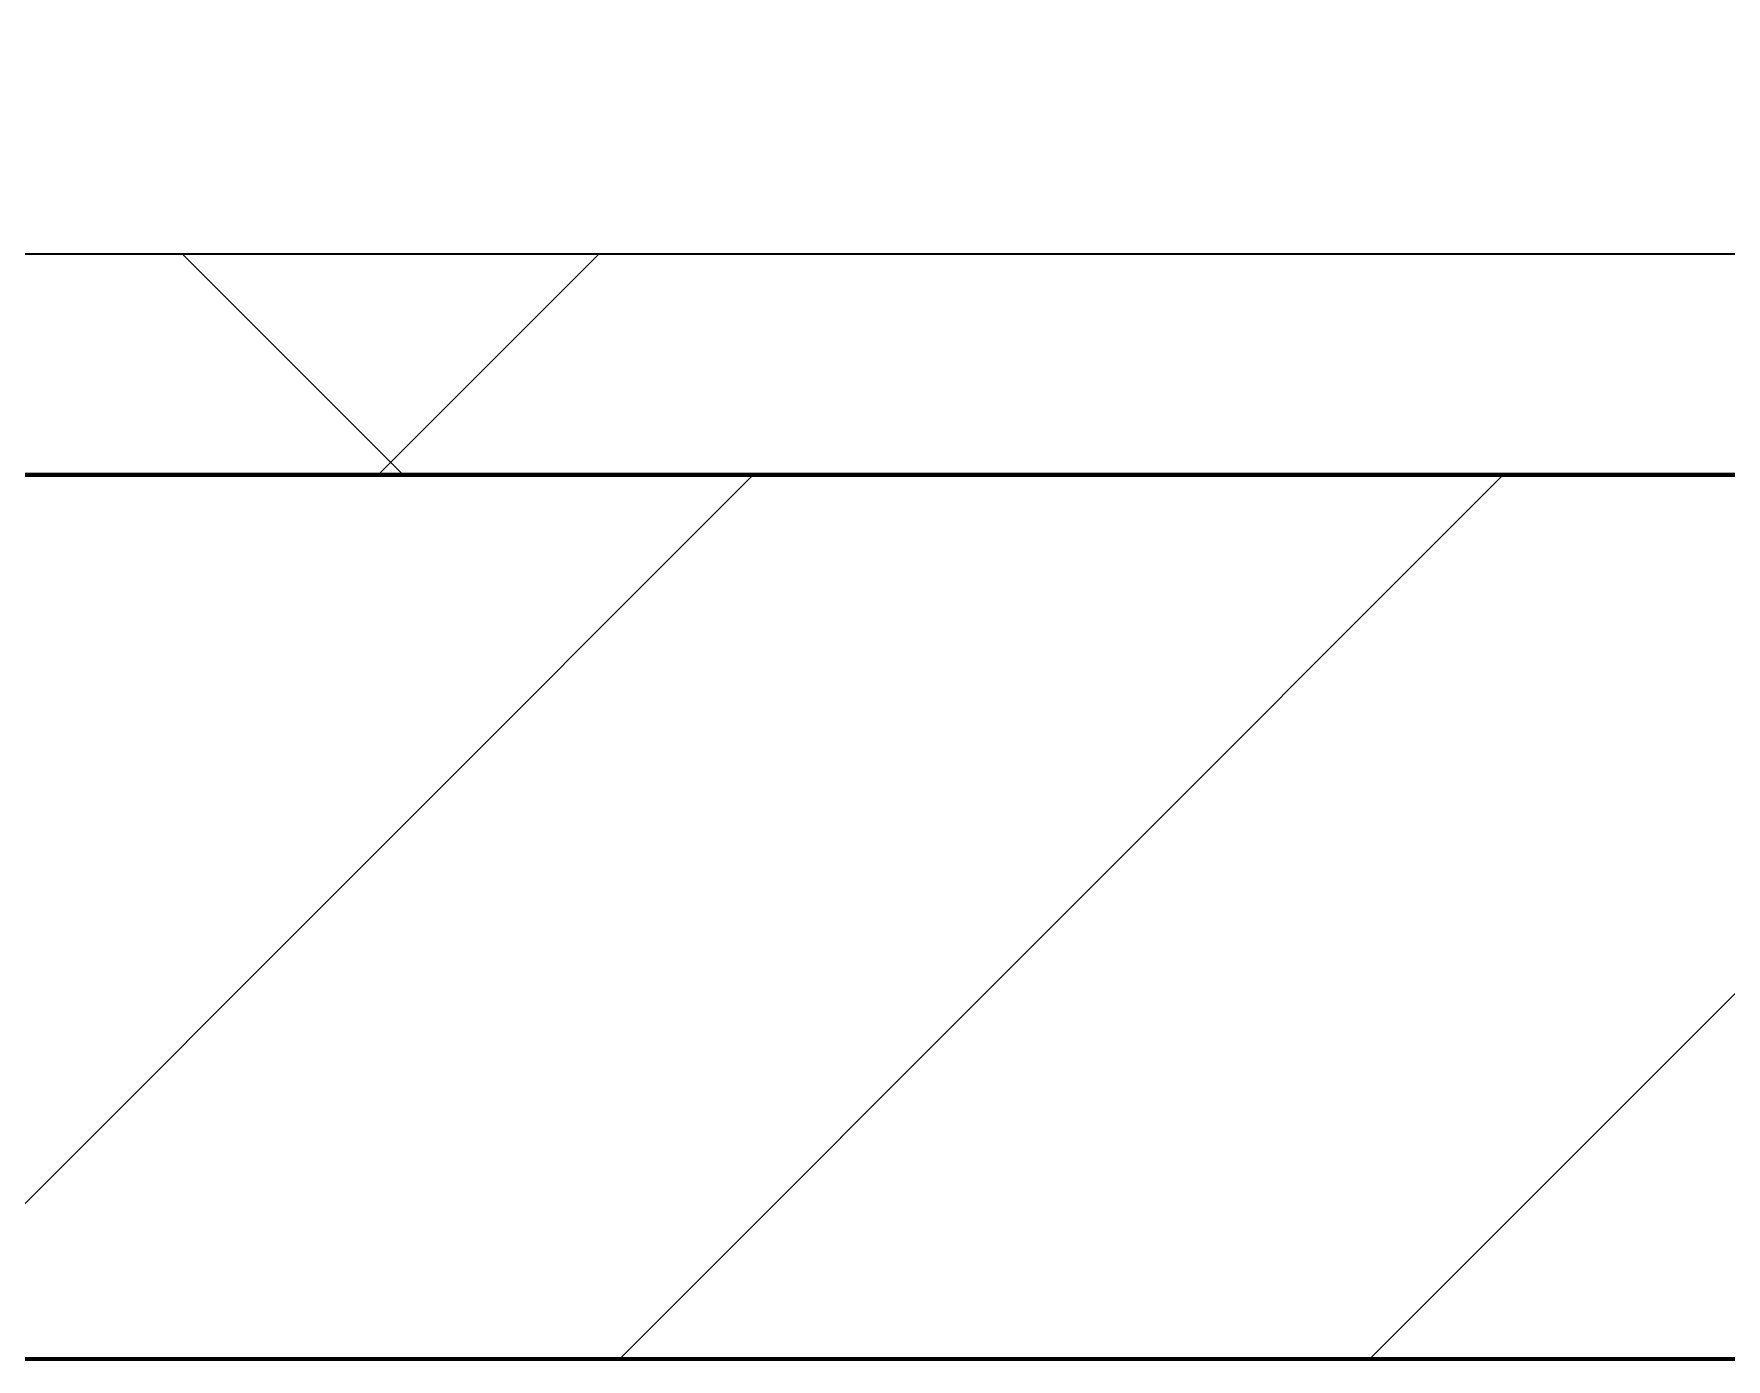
# Model space of a CAD drawing. Header units: millimetres. Extents: x -853432 to -773672, y -18171 to 22484.
# Drawn here: x -796848.4 to -796465.5, y -4021 to -3721.2 of the extents above; entities that cross this region are included whole.
import ezdxf
from ezdxf.xclip import XClip

# ---------------------------------------------------------------- set-up
doc = ezdxf.new("R2010")
doc.units = ezdxf.units.MM
doc.header["$XCLIPFRAME"] = 0
for name, color, linetype, lineweight in [('A-GLAZ-CURT', 2, 'Continuous', 9), ('A-WALL', 5, 'Continuous', 35), ('A-WALL-FNSH', 2, 'Continuous', 35), ('A-WALL-PATT', 1, 'Continuous', 35)]:
    doc.layers.add(name, color=color, linetype=linetype, lineweight=lineweight)
doc.layers.add('A11_ALU.SOLID SHEET', color=2, linetype='Continuous')

# ---------------------------------------------------------------- blocks, each defined once
blk = doc.blocks.new('PPLS-PP19_Custom Tile Pattern - Custom Tile Pattern-V150-4251-01 ENLARGED CONCOURSE LEVEL - REFLECTED CEILING PLAN - SHEET 2')
at = {"layer": 'A-GLAZ-CURT'}
for p, q in [((-300, 0), (300, 0)), ((300, 0), (-300, 0)), ((195.99, 0), (213.31, 0)), ((213.31, 0), (195.99, 0)), ((230.06, 0), (300, 0)), ((-300, -50), (300, -50)), ((300, -50), (-300, -50))]:
    blk.add_line(p, q, dxfattribs=at)
for points, knots in [([(-36.78, 0), (-32.43, 0), (-19.22, 0), (8.83, 0), (43.36, 0), (70.92, 0), (82.12, 0), (83.66, 0)], [-6191.144455, -6191.144455, -6191.144455, -6191.144455, -5862.463379, -5340.621928, -4573.028122, -4094.177415, -3869.465285, -3869.465285, -3869.465285, -3869.465285]), ([(-30.52, 0), (-27.11, 0), (-17.83, 0), (5.99, 0), (22.06, 0), (35.85, 0), (39.98, 0), (41.94, 0)], [-2323.618664, -2323.618664, -2323.618664, -2323.618664, -2142.497158, -1716.209403, -1206.526904, -1089.329421, -985.740772, -985.740772, -985.740772, -985.740772]), ([(70.61, 0), (66.16, 0), (55.8, 0), (39.61, 0), (24.74, 0), (2.64, 0), (-15.46, 0), (-24.65, 0), (-27.07, 0)], [-4647.237329, -4647.237329, -4647.237329, -4647.237329, -4326.416877, -4098.545751, -3766.694881, -3333.063701, -2994.501669, -2822.337458, -2822.337458, -2822.337458, -2822.337458]), ([(41.94, 0), (39.62, 0), (33.36, 0), (24.07, 0), (12.82, 0), (-2.9, 0), (-17.89, 0), (-25.14, 0), (-27.01, 0)], [-2434.98633, -2434.98633, -2434.98633, -2434.98633, -2313.748533, -2106.613311, -1925.670641, -1617.263037, -1290.787923, -1175.527708, -1175.527708, -1175.527708, -1175.527708]), ([(-26.65, 0), (-23.01, 0), (-13.67, 0), (8.61, 0), (15.02, 0), (22.91, 0), (31, 0), (39.04, 0), (51.19, 0), (58.74, 0), (61.34, 0), (61.45, 0)], [-3113.700791, -3113.700791, -3113.700791, -3113.700791, -2864.387349, -2439.246196, -2084.094819, -1956.422387, -1818.904206, -1645.594513, -1443.202566, -1228.752106, -1120.932285, -1120.932285, -1120.932285, -1120.932285]), ([(-15.19, 0), (-13.07, 0), (7.48, 0), (29.3, 0), (41.86, 0)], [-461.142613, -461.142613, -461.142613, -461.142613, -429.606584, -390.253598, -390.253598, -390.253598, -390.253598]), ([(41.05, 0), (39.36, 0), (30.93, 0), (12, 0), (3.08, 0), (-1.67, 0), (-2.25, 0)], [-312.862512, -312.862512, -312.862512, -312.862512, -307.516438, -285.83788, -246.234814, -234.646884, -234.646884, -234.646884, -234.646884]), ([(110.9, 0), (108.71, 0), (103.66, 0), (92.38, 0), (85.59, 0), (74.4, 0), (62.26, 0), (51.85, 0), (43.81, 0), (29.53, 0), (20.67, 0), (18.85, 0), (18.16, 0)], [-7974.324902, -7974.324902, -7974.324902, -7974.324902, -7723.759874, -7531.75727, -7135.649961, -6924.452779, -6738.82075, -6548.303034, -6314.283804, -6135.05769, -5972.647715, -5832.674503, -5832.674503, -5832.674503, -5832.674503]), ([(27.44, 0), (27.9, 0), (29.54, 0), (38.07, 0), (53.39, 0), (71.67, 0), (84.83, 0), (86.01, 0), (92.51, 0), (94.33, 0)], [-5037.309798, -5037.309798, -5037.309798, -5037.309798, -4887.603822, -4705.298446, -4353.683244, -3960.84581, -3759.045785, -3336.541051, -2783.776468, -2783.776468, -2783.776468, -2783.776468]), ([(27.89, 0), (29.09, 0), (32.49, 0), (38.67, 0), (41.93, 0)], [-147.777612, -147.777612, -147.777612, -147.777612, -135.792042, -124.699298, -124.699298, -124.699298, -124.699298]), ([(136.44, 0), (121.66, 0), (86.93, 0), (51.16, 0), (31.18, 0)], [-106.750556, -106.750556, -106.750556, -106.750556, -59.610984, 0, 0, 0, 0]), ([(110.9, 0), (108.98, 0), (96.1, 0), (76.86, 0), (57.82, 0), (46.51, 0), (41.18, 0), (36.02, 0), (35.54, 0), (35.54, 0)], [-409.83985, -409.83985, -409.83985, -409.83985, -401.860199, -357.622665, -341.267687, -334.000314, -326.15566, -319.318397, -317.489778, -317.489778, -317.489778, -317.489778]), ([(103.09, 0), (101.08, 0), (86.31, 0), (65.46, 0), (47.14, 0), (41.94, 0)], [-375.435014, -375.435014, -375.435014, -375.435014, -369.147452, -330.153101, -313.789097, -313.789097, -313.789097, -313.789097]), ([(53.18, 0), (53.06, 0), (52.22, 0), (47.88, 0), (43.59, 0), (42.02, 0)], [-622.740158, -622.740158, -622.740158, -622.740158, -566.066452, -360.610861, -249.096063, -249.096063, -249.096063, -249.096063]), ([(42.03, 0), (56.01, 0), (79.44, 0), (102.28, 0), (110.9, 0)], [-390.072149, -390.072149, -390.072149, -390.072149, -346.313304, -319.478042, -319.478042, -319.478042, -319.478042]), ([(42.71, 0), (44.29, 0), (52.29, 0), (71.92, 0), (100.57, 0), (116.36, 0), (128.63, 0), (128.95, 0)], [-123.813675, -123.813675, -123.813675, -123.813675, -118.513713, -97.899267, -63.759246, -39.050993, -35.895543, -35.895543, -35.895543, -35.895543]), ([(76.63, 0), (74.8, 0), (67.65, 0), (55.99, 0), (46.37, 0), (42.84, 0)], [-3095.572228, -3095.572228, -3095.572228, -3095.572228, -2950.589685, -2634.532728, -2450.661347, -2450.661347, -2450.661347, -2450.661347]), ([(42.93, 0), (43.4, 0), (50.63, 0), (64.79, 0), (89.18, 0), (104.87, 0), (110.9, 0)], [-307.218636, -307.218636, -307.218636, -307.218636, -305.899624, -287.17622, -249.500363, -218.787767, -218.787767, -218.787767, -218.787767]), ([(42.94, 0), (44.21, 0), (48.33, 0), (57.76, 0), (64.47, 0), (72.74, 0), (75.22, 0), (76.03, 0), (76.21, 0)], [-968.174444, -968.174444, -968.174444, -968.174444, -901.315459, -753.071572, -495.328968, -421.953223, -334.951786, -290.452333, -290.452333, -290.452333, -290.452333]), ([(61.47, 0), (61.47, 0), (61.21, 0), (54.61, 0), (53.71, 0), (53.56, 0)], [-1113.311073, -1113.311073, -1113.311073, -1113.311073, -1096.402191, -891.204116, -747.28819, -747.28819, -747.28819, -747.28819]), ([(76.22, 0), (75.58, 0), (73.64, 0), (71.05, 0), (70.61, 0)], [-193.634889, -193.634889, -193.634889, -193.634889, -31.537676, 0, 0, 0, 0]), ([(94.4, 0), (94.4, 0), (94.64, 0), (99.11, 0), (105.66, 0), (109.98, 0), (110.93, 0)], [-2348.345796, -2348.345796, -2348.345796, -2348.345796, -2310.419338, -2233.599744, -2052.234781, -2000.187536, -2000.187536, -2000.187536, -2000.187536]), ([(111.08, 0), (110.36, 0), (108.8, 0), (105.66, 0), (105.23, 0), (105.23, 0)], [-9074.153054, -9074.153054, -9074.153054, -9074.153054, -9012.77275, -8966.157302, -8929.495943, -8929.495943, -8929.495943, -8929.495943]), ([(105.26, 0), (105.52, 0), (108.26, 0), (110.05, 0), (110.63, 0)], [-8920.561005, -8920.561005, -8920.561005, -8920.561005, -8814.835624, -8749.011755, -8749.011755, -8749.011755, -8749.011755]), ([(129.02, 0), (129.02, 0), (124.41, 0), (122.35, 0), (116.95, 0), (112.96, 0), (110.91, 0)], [-35.386604, -35.386604, -35.386604, -35.386604, -31.430235, -22.807238, -15.488593, -8.470462, -8.470462, -8.470462, -8.470462]), ([(110.97, 0), (115.66, 0), (126.98, 0), (132.42, 0), (134.6, 0)], [-218.659988, -218.659988, -218.659988, -218.659988, -194.761443, -152.241002, -152.241002, -152.241002, -152.241002]), ([(114.39, 0), (114.2, 0), (113.35, 0), (112.09, 0), (110.97, 0)], [-8148.58938, -8148.58938, -8148.58938, -8148.58938, -8105.191388, -7977.04013, -7977.04013, -7977.04013, -7977.04013]), ([(111.35, 0), (120.22, 0), (129.27, 0), (138.28, 0), (138.53, 0)], [-319.001686, -319.001686, -319.001686, -319.001686, -291.370682, -290.5735, -290.5735, -290.5735, -290.5735]), ([(168.37, 0), (167.68, 0), (162.47, 0), (147.97, 0), (122.96, 0), (111.41, 0)], [-543.375029, -543.375029, -543.375029, -543.375029, -530.793311, -458.593899, -410.537058, -410.537058, -410.537058, -410.537058]), ([(111.57, 0), (114.19, 0), (122.07, 0), (139.94, 0), (163.31, 0), (185.23, 0), (193.62, 0), (194.69, 0), (194.79, 0)], [-1988.411763, -1988.411763, -1988.411763, -1988.411763, -1843.028543, -1530.39897, -1095.004608, -529.74427, -295.064701, -265.121568, -265.121568, -265.121568, -265.121568]), ([(157.9, 0), (156.77, 0), (151.67, 0), (143.29, 0), (134.04, 0), (126.24, 0), (118.6, 0), (114.86, 0), (112.97, 0), (111.67, 0)], [-10292.955006, -10292.955006, -10292.955006, -10292.955006, -10098.273015, -9847.788484, -9677.714971, -9567.007022, -9453.21225, -9220.200448, -9092.110255, -9092.110255, -9092.110255, -9092.110255]), ([(128.58, 0), (128.8, 0), (130.16, 0), (139.26, 0), (152.67, 0), (161.24, 0), (162.19, 0), (162.75, 0)], [-633.326174, -633.326174, -633.326174, -633.326174, -627.736123, -618.981161, -602.094757, -592.980799, -581.414464, -581.414464, -581.414464, -581.414464]), ([(137.1, 0), (136, 0), (133.64, 0), (129.87, 0), (129.11, 0)], [-670.405967, -670.405967, -670.405967, -670.405967, -651.020627, -640.742133, -640.742133, -640.742133, -640.742133]), ([(193.8, 0), (193.33, 0), (190.11, 0), (183.13, 0), (171, 0), (161.95, 0), (161.28, 0), (158.35, 0), (157.85, 0), (157.77, 0)], [-11665.349007, -11665.349007, -11665.349007, -11665.349007, -11565.880756, -11105.624034, -10839.086983, -10768.332124, -10666.779182, -10580.760289, -10550.278881, -10550.278881, -10550.278881, -10550.278881]), ([(300, 0), (286.53, 0), (254.22, 0), (207.11, 0), (177.41, 0), (159.34, 0), (158.33, 0), (158.3, 0)], [-285.253232, -285.253232, -285.253232, -285.253232, -244.693688, -187.987675, -143.776725, -129.632772, -123.352749, -123.352749, -123.352749, -123.352749]), ([(159.07, 0), (159.13, 0), (160.84, 0), (165.21, 0), (172.46, 0), (177.87, 0), (179.77, 0)], [-115.643202, -115.643202, -115.643202, -115.643202, -114.681583, -87.660824, -65.295536, -55.4201, -55.4201, -55.4201, -55.4201]), ([(162.75, 0), (165.4, 0), (170.91, 0), (172.61, 0), (172.61, 0)], [-111.264224, -111.264224, -111.264224, -111.264224, -56.742688, -19.085662, -19.085662, -19.085662, -19.085662]), ([(247.1, 0), (246.76, 0), (245.04, 0), (238.34, 0), (226.56, 0), (221.1, 0), (200.27, 0), (182.99, 0), (174.27, 0), (169.67, 0), (168.99, 0)], [-9649.085549, -9649.085549, -9649.085549, -9649.085549, -9581.591397, -9406.094246, -9221.510254, -9016.44624, -8717.832359, -8253.978395, -8152.463617, -8069.855175, -8069.855175, -8069.855175, -8069.855175]), ([(215.22, 0), (214.62, 0), (210.55, 0), (203.98, 0), (187.54, 0), (175.3, 0), (169.49, 0)], [-203.825446, -203.825446, -203.825446, -203.825446, -198.527383, -184.406837, -162.427601, -142.916156, -142.916156, -142.916156, -142.916156]), ([(171.51, 0), (176.48, 0), (193.23, 0), (201.73, 0), (208.81, 0), (213.9, 0), (241.96, 0), (266.73, 0), (281.71, 0), (291.71, 0), (296.52, 0), (297.86, 0), (298.09, 0)], [-7971.819559, -7971.819559, -7971.819559, -7971.819559, -7784.112253, -7606.717214, -7289.299508, -7042.621073, -6582.165592, -6068.460911, -5766.029927, -5566.724884, -5280.360606, -5199.253518, -5199.253518, -5199.253518, -5199.253518]), ([(172.07, 0), (177.66, 0), (187.87, 0), (201.08, 0), (207.47, 0), (213.96, 0), (215.11, 0)], [-255.364076, -255.364076, -255.364076, -255.364076, -237.955587, -223.92608, -215.862851, -208.75215, -208.75215, -208.75215, -208.75215]), ([(180.63, 0), (183.09, 0), (189.95, 0), (208.82, 0), (219.42, 0), (230.06, 0)], [-53.966828, -53.966828, -53.966828, -53.966828, -41.623857, -24.459831, 0, 0, 0, 0]), ([(300, 0), (288.22, 0), (262, 0), (230.43, 0), (219.94, 0), (219.02, 0)], [-12528.858583, -12528.858583, -12528.858583, -12528.858583, -11905.454923, -11162.864862, -10856.732305, -10856.732305, -10856.732305, -10856.732305]), ([(219.9, 0), (220.86, 0), (227.84, 0), (242.06, 0), (246.54, 0), (246.96, 0)], [-10670.940496, -10670.940496, -10670.940496, -10670.940496, -10511.382485, -9925.173265, -9834.877357, -9834.877357, -9834.877357, -9834.877357]), ([(284.76, 0), (284.76, 0), (285.09, 0), (287.47, 0), (293.59, 0), (297.76, 0), (300, 0)], [-4110.630118, -4110.630118, -4110.630118, -4110.630118, -4053.389046, -3959.664717, -3862.421465, -3746.95702, -3746.95702, -3746.95702, -3746.95702]), ([(297.38, 0), (295.84, 0), (291.62, 0), (285.38, 0), (284.87, 0)], [-4803.172655, -4803.172655, -4803.172655, -4803.172655, -4358.271401, -4143.037883, -4143.037883, -4143.037883, -4143.037883])]:
    blk.add_open_spline(points, degree=3, knots=knots, dxfattribs=at)
for points in [[(41.95, 0), (38.46, 0), (34.69, 0), (30.82, 0)], [(36.29, 0), (37.36, 0), (39.49, 0), (41.75, 0)], [(80.35, 0), (79.57, 0), (78.27, 0), (76.63, 0)], [(84.06, 0), (83.48, 0), (82.41, 0), (81.72, 0)], [(110.48, 0), (108.13, 0), (105.64, 0), (103.09, 0)], [(110.95, 0), (112.25, 0), (112.96, 0), (113.59, 0)], [(168.74, 0), (168.74, 0), (169.81, 0), (171.51, 0)], [(195.11, 0), (194.91, 0), (194.44, 0), (193.8, 0)]]:
    blk.add_open_spline(points, degree=3, dxfattribs=at)
blk = doc.blocks.new('PPLS-PP19_Custom Tile Pattern - Custom Tile Pattern-V151-4251-01 ENLARGED CONCOURSE LEVEL - REFLECTED CEILING PLAN - SHEET 2')
at = {"layer": 'A-GLAZ-CURT'}
for p, q in [((-300, 0), (300, 0)), ((300, 0), (-300, 0)), ((-293.07, 0), (-282.27, 0)), ((-282.27, 0), (-293.07, 0)), ((-281.82, 0), (-275.75, 0)), ((-275.75, 0), (-281.82, 0)), ((-222.32, 0), (-213.66, 0)), ((-213.66, 0), (-222.32, 0)), ((-213.33, 0), (-205, 0)), ((-205, 0), (-213.33, 0)), ((-300, -50), (300, -50)), ((300, -50), (-300, -50))]:
    blk.add_line(p, q, dxfattribs=at)
at = {"layer": 'A-GLAZ-CURT', "flags": 128}
for points in [[(-300, 0), (-291.56, 0), (-283.3, 0)], [(-184.81, 0), (-190.44, 0), (-196.37, 0), (-202.58, 0), (-209.04, 0), (-215.73, 0), (-222.63, 0), (-229.72, 0), (-236.97, 0), (-244.39, 0), (-251.96, 0), (-259.67, 0), (-267.51, 0), (-275.48, 0), (-283.55, 0), (-291.73, 0), (-300, 0)], [(-282.27, 0), (-275.2, 0), (-267.26, 0), (-259.45, 0), (-251.77, 0), (-244.2, 0), (-236.74, 0), (-229.36, 0), (-222.06, 0), (-214.83, 0), (-207.71, 0), (-200.76, 0), (-194.02, 0), (-187.54, 0), (-181.38, 0)]]:
    blk.add_lwpolyline(points, dxfattribs=at)
at = {"layer": 'A-GLAZ-CURT'}
for points, knots in [([(-300, 0), (-284.65, 0), (-236.57, 0), (-185.92, 0), (-153.96, 0), (-144.38, 0)], [-5323.127839, -5323.127839, -5323.127839, -5323.127839, -4502.809032, -2700.551212, -1791.183944, -1791.183944, -1791.183944, -1791.183944]), ([(-76.21, 0), (-78.2, 0), (-93.34, 0), (-134.08, 0), (-202.69, 0), (-262.56, 0), (-294.48, 0), (-300, 0)], [-19251.256298, -19251.256298, -19251.256298, -19251.256298, -18935.241197, -17136.203329, -15131.813646, -13729.592194, -13439.944408, -13439.944408, -13439.944408, -13439.944408]), ([(-144.92, 0), (-147.67, 0), (-147.69, 0), (-158.72, 0), (-174.02, 0), (-185.59, 0), (-209.77, 0), (-232.01, 0), (-255.22, 0), (-262.59, 0), (-264.9, 0), (-265.4, 0)], [-2919.378265, -2919.378265, -2919.378265, -2919.378265, -2477.344047, -2237.412286, -2029.680487, -1755.085331, -1400.429864, -858.079193, -543.655514, -208.940337, 0, 0, 0, 0]), ([(-258.6, 0), (-257.91, 0), (-254.26, 0), (-241.25, 0), (-226.24, 0), (-216.45, 0), (-213.34, 0)], [-5722.54675, -5722.54675, -5722.54675, -5722.54675, -5657.471696, -5413.335975, -5017.494783, -4846.479235, -4846.479235, -4846.479235, -4846.479235]), ([(-213.59, 0), (-216.64, 0), (-222.26, 0), (-231.26, 0), (-233.46, 0), (-234, 0)], [-1138.186603, -1138.186603, -1138.186603, -1138.186603, -978.033455, -846.069444, -682.911962, -682.911962, -682.911962, -682.911962]), ([(-233.49, 0), (-233.44, 0), (-232.38, 0), (-230.74, 0), (-225.3, 0), (-223.63, 0)], [-455.274641, -455.274641, -455.274641, -455.274641, -440.605512, -119.536984, 0, 0, 0, 0]), ([(-213.34, 0), (-211.72, 0), (-202.45, 0), (-188.58, 0), (-169.02, 0), (-152.12, 0), (-136.84, 0), (-127.33, 0), (-124.19, 0), (-123.43, 0), (-123.28, 0)], [-5252.209716, -5252.209716, -5252.209716, -5252.209716, -5161.076232, -4739.070012, -4465.409639, -4149.119819, -3839.893365, -3647.167523, -3488.92562, -3439.852845, -3439.852845, -3439.852845, -3439.852845]), ([(-144.33, 0), (-145.41, 0), (-150.23, 0), (-162.01, 0), (-177.91, 0), (-196.33, 0), (-208, 0), (-213.33, 0)], [-2370.8972, -2370.8972, -2370.8972, -2370.8972, -2308.929706, -2113.765672, -1763.376603, -1422.553702, -1142.652971, -1142.652971, -1142.652971, -1142.652971]), ([(-212.94, 0), (-212.82, 0), (-209.65, 0), (-200.2, 0), (-185.8, 0), (-171.77, 0), (-158.7, 0), (-157.22, 0)], [-4839.200608, -4839.200608, -4839.200608, -4839.200608, -4832.723979, -4666.091899, -4349.945572, -4000.813434, -3840.635403, -3840.635403, -3840.635403, -3840.635403])]:
    blk.add_open_spline(points, degree=3, knots=knots, dxfattribs=at)
blk.add_open_spline([(-223.63, 0), (-220.79, 0), (-217.38, 0), (-213.8, 0)], degree=3, dxfattribs=at)
blk = doc.blocks.new('*U634')
at = {"layer": 'A-GLAZ-CURT'}
for name, p in [('PPLS-PP19_Custom Tile Pattern - Custom Tile Pattern-V150-4251-01 ENLARGED CONCOURSE LEVEL - REFLECTED CEILING PLAN - SHEET 2', (39002.37, -7350)), ('PPLS-PP19_Custom Tile Pattern - Custom Tile Pattern-V151-4251-01 ENLARGED CONCOURSE LEVEL - REFLECTED CEILING PLAN - SHEET 2', (39602.37, -7350))]:
    blk.add_blockref(name, p, dxfattribs=at)
blk = doc.blocks.new('*U1213')
blk.add_lwpolyline([(22690, -750), (19166.45, -750), (19116.45, -700), (18966.44, -550), (-101025.39, -550), (-101025.39, -6704.96), (-96300, -6704.96), (-96300, -7350), (-94497.63, -7350), (17250, -7350), (17250, -6849.96), (18300, -6849.96), (22690, -6849.96)], close=True)

msp = doc.modelspace()

# ---------------------------------------------------------------- block references
at = {"layer": 'A11_ALU.SOLID SHEET'}
ref = msp.add_blockref('*U1213', (-744682.37, 3579.02), dxfattribs=at)
XClip(ref).set_block_clipping_path([(-104690.1238047112, -9620.0029952966), (-34092.6543255156, 14392.9971737705)])

# ---------------------------------------------------------------- next in the draw order: hatches: boundary and pattern name
at = {"layer": 'A-WALL-PATT', "lineweight": 9}
h = msp.add_hatch(dxfattribs=at)
h.set_pattern_fill('FP_4', color=256, style=0, pattern_type=2)
h.set_pattern_definition([(45, (0, 0), (-212.13203, 212.13203), []), (135, (0, 0), (-212.13203, -212.13203), [])])
h.paths.add_polyline_path([(-779464.45, -3820.98), (-778775.03, -3820.98), (-778775.03, -3770.98), (-827933.88, -3770.98), (-828045.79, -3820.98), (-779602.34, -3820.98)])
h.paths.add_polyline_path([(-828965.42, -3820.98), (-828156.1, -3820.98), (-828044.19, -3770.98), (-841032.37, -3770.98), (-841032.37, -3820.98), (-829103.3, -3820.98)])
h = msp.add_hatch(dxfattribs=at)
h.set_pattern_fill('FP_2', color=256, style=0, pattern_type=2)
h.set_pattern_definition([(45, (0, 0), (-84.852814, 84.852814), [])])
h.paths.add_polyline_path([(-779326.57, -4020.98), (-778775.03, -4020.98), (-778775.03, -3820.98), (-828045.79, -3820.98), (-828336.65, -3950.93), (-828355, -3909.85), (-828156.1, -3820.98), (-841232.37, -3820.98), (-841232.37, -4020.98), (-779878.11, -4020.98)])
h.paths.add_polyline_path([(-828280, -3860.98), (-828285, -3859.64), (-828288.66, -3855.98), (-828289.66, -3848.39), (-828287.07, -3844.76), (-828282.59, -3841.32), (-828280, -3840.98), (-828272.93, -3843.91), (-828270.34, -3848.39), (-828270.34, -3851.81), (-828272.93, -3858.05), (-828279.18, -3860.64)])

# ---------------------------------------------------------------- next in the draw order: linework, layer by layer
at = {"layer": 'A-WALL', "color": 7, "lineweight": 70}
for p, q in [((-798380, -3820.98), (-795980, -3820.98)), ((-795980, -3820.98), (-798380, -3820.98)), ((-795980, -4020.98), (-798380, -4020.98))]:
    msp.add_line(p, q, dxfattribs=at)
at = {"layer": 'A-WALL-FNSH', "color": 250}
msp.add_line((-798380, -3770.98), (-795980, -3770.98), dxfattribs=at)

# ---------------------------------------------------------------- next in the draw order: block references
msp.add_blockref('*U634', (-835882.37, 3579.02))

doc.saveas('drawing.dxf')
